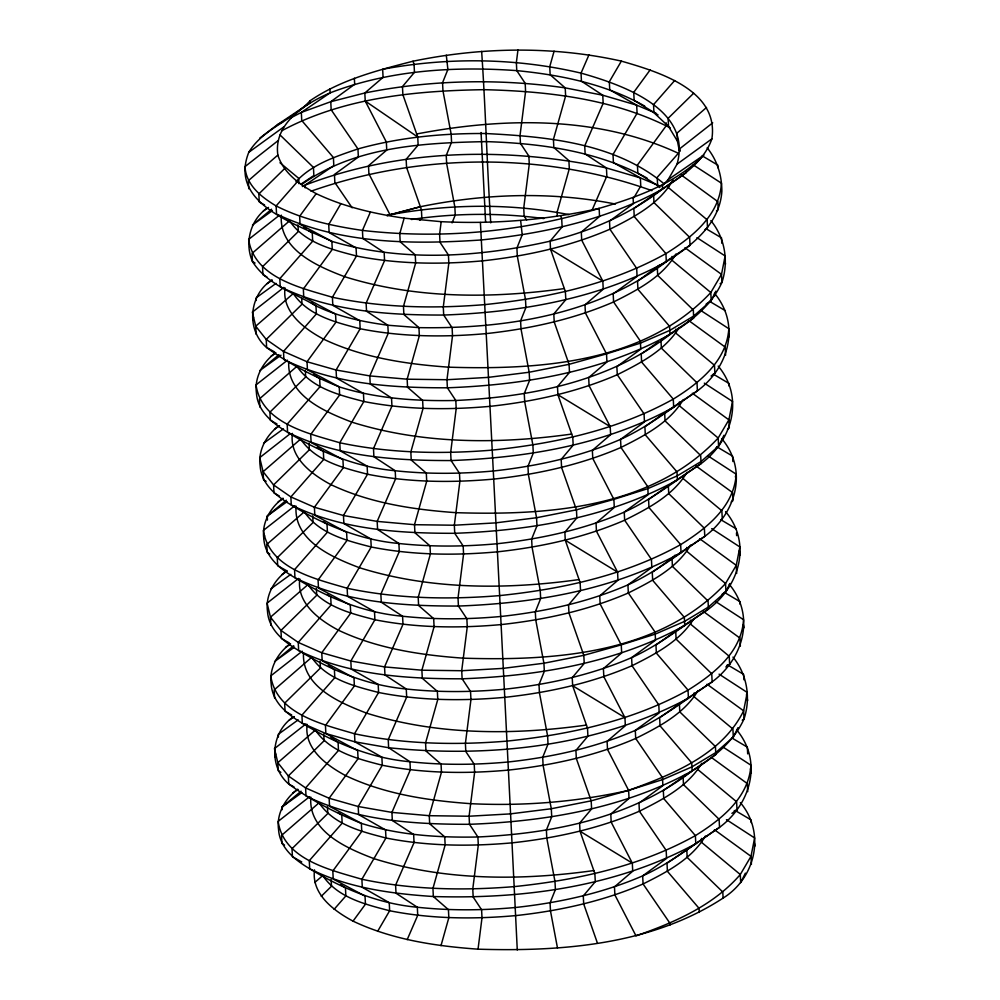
<?xml version="1.0" encoding="UTF-8"?>
<svg xmlns="http://www.w3.org/2000/svg" width="1000" height="1000" viewBox="0 0 1000 1000"><rect width="100%" height="100%" fill="white"/><g stroke="black" fill="none" stroke-linecap="round" stroke-linejoin="round"><path stroke-width="1.5" d="M711.875 138.875C719.362 89.738 657.75 71.675 621.362 61.112C552.987 45.825 481.438 47.038 412.987 61.225L410.55 61.85C375.737 70.812 340.112 80.2 310.075 100.75C291.913 120.838 263.038 128.6 248.787 152.312C228.075 204.013 297.613 224.5 331.863 241.363C402.688 262.362 478.837 257.275 550.125 241.163C590.588 231.188 629.538 214.6 662.638 188.95C682.2 176.012 703.775 162.1 711.875 138.875L677.062 164.137L668.15 179.638L661.9 186.025M668.15 179.638L703.838 155.113C675.625 183.575 636.788 197.338 599.138 208.375C547.388 219.975 494.15 224.25 441.188 221.675L439.6 234.225L440.012 242.3L448.425 254.988L448.837 263.075L443.288 306.975L443.7 315.05L452.113 327.738L452.512 335.825L446.975 379.725L447.388 387.8L455.8 400.487L456.2 408.575L450.662 452.475L451.062 460.55L459.475 473.237L459.888 481.325L454.338 525.225L454.75 533.3L463.162 545.988L463.575 554.075L458.025 597.975L458.438 606.05L466.85 618.737L467.262 626.825L461.712 670.725L462.125 678.8L470.538 691.488L470.95 699.575L465.4 743.475L465.812 751.55L474.225 764.237L474.625 772.325L469.087 816.225L469.5 824.3L477.9 836.988L478.312 845.075L472.775 888.975L473.175 897.05L481.587 909.737L482 917.825L478.038 949.175C435.35 946.1 392.05 939.663 353.038 921.137C334.038 910.95 311.262 894.325 314.513 869.887M517.95 50L516.362 62.538L516.775 70.625L525.188 83.312L525.588 91.4L520.05 135.287L520.45 143.375L528.862 156.062L529.275 164.137L523.737 208.038L524.138 216.125L526.663 219.925M677.062 164.137C692.663 108.9 621.525 84.575 581.038 73.125C516.163 57.8 448.113 57.088 382.663 69.262L383.075 77.337L364.825 92.987L330.763 101.713L301.337 112.413L290.7 117.888M710.85 220.6C725 237.7 728.888 261.462 721.925 282.425C711.462 305.525 691 321.362 670 334.45C609.275 381.488 530.887 396.9 455.8 400.487C416.587 401.262 376.838 398.738 339.237 386.863C313.725 376.463 288.875 363.862 266.625 347.512C245.712 329.8 249.013 294.65 271.8 280.075M275.487 352.825C263.062 361.925 254.213 377.262 256.438 392.987C257.55 411.45 272.9 423.525 287.587 432.262C320.462 452.337 356.55 467.287 395.213 470.737C427.95 474.263 460.938 473.963 493.713 470.962C537.163 466.2 580.325 456.788 620.55 439.375C648.337 426.825 672.175 407.65 697.412 390.863C728.713 367.675 740.938 324.95 714.538 293.35L714.675 296.038M286.55 571.075C274.113 580.175 265.275 595.513 267.488 611.237C268.6 629.7 283.95 641.775 298.65 650.512C331.512 670.588 367.6 685.537 406.262 688.988C439 692.513 472 692.212 504.762 689.212C548.212 684.45 591.388 675.037 631.613 657.625C659.388 645.075 683.238 625.9 708.462 609.113C739.762 585.925 751.988 543.2 725.588 511.6M290.225 643.825C277.8 652.925 268.95 668.263 271.175 683.988C272.288 702.45 287.638 714.525 302.325 723.263C335.2 743.337 371.287 758.288 409.95 761.737C442.688 765.263 475.688 764.963 508.45 761.963C551.9 757.2 595.062 747.788 635.3 730.375C663.075 717.825 686.912 698.65 712.15 681.862C743.45 658.675 755.675 615.95 729.275 584.35M732.962 657.1C747.1 674.2 750.987 697.962 744.038 718.925C733.575 742.025 713.112 757.862 692.113 770.95C631.388 817.975 553 833.4 477.9 836.988C438.7 837.763 398.95 835.238 361.35 823.363C335.838 812.962 310.988 800.362 288.738 784.013C267.825 766.3 271.125 731.15 293.913 716.575M297.6 789.325C285.175 798.425 276.325 813.75 278.55 829.488C279.65 847.95 295.012 860.025 309.7 868.763C342.575 888.838 378.663 903.787 417.325 907.237C450.062 910.763 483.05 910.462 515.825 907.463C559.275 902.7 602.438 893.288 642.663 875.875C670.45 863.325 694.287 844.15 719.525 827.362C750.825 804.175 763.05 761.45 736.65 729.85M478.038 949.175C561.65 951.725 651.2 944.987 723.1 898.088C755.888 877.775 765.825 832.625 740.337 802.6M252.75 320.238L253.512 317.362M278 426.475C266.225 435.637 257.95 450.513 260.125 465.737C261.225 484.2 276.588 496.275 291.275 505.012C324.15 525.087 360.238 540.037 398.9 543.488C431.637 547.013 464.625 546.712 497.4 543.713C540.837 538.95 584.012 529.538 624.237 512.125C652.025 499.575 675.863 480.4 701.1 463.612C732.4 440.425 744.613 397.7 718.225 366.1M282.863 498.325C270.438 507.425 261.588 522.762 263.8 538.488C264.913 556.95 280.275 569.025 294.962 577.762C327.837 597.837 363.925 612.788 402.575 616.237C435.312 619.763 468.312 619.462 501.075 616.462C544.525 611.7 587.7 602.288 627.925 584.875C655.7 572.325 679.55 553.15 704.788 536.362C736.087 513.175 748.3 470.45 721.9 438.85M263.8 538.488L264.575 535.612M274.862 756.737L275.625 753.863M441.188 221.675L404.137 218.175L399.775 233.7L400.188 241.775L415.25 254.887L415.662 262.975L403.462 306.45L403.875 314.525L418.938 327.638C504.825 329.062 596.35 315.1 666.325 261.7C691.912 245.8 719.788 223.837 721.862 191.3C721.875 175.475 717.225 160.212 707.163 147.85M554.1 51.15L549.738 66.688L550.15 74.763L565.212 87.875L602.762 95.213L636.675 105.15L656.188 113.35M440.988 945.675L448.825 917.725L448.425 909.638L433.35 896.525C391.125 893.688 347.95 888.012 309.7 868.763L309.288 860.675L342.163 823.175L341.763 815.1L338.162 812.675M452.062 222.9L455.25 214.95L454.837 206.863L446.65 163.538L446.238 155.463L451.562 142.2L451.163 134.113L442.962 90.787L442.562 82.713L447.887 69.45L446.3 55.175M404.137 218.175C373.938 213.65 343.862 206.887 316.188 193.637C300.125 184.75 283.637 173.438 277.85 155.062C273.35 123.663 305.15 103.55 330.125 92.863C389.3 70.1 454.038 66.162 516.775 70.625C560.975 74.975 605.7 84.05 644.75 106.1M370.337 212.15L362.438 230.413L362.85 238.487L384.15 252.488L384.562 260.562L366.125 303.163L366.538 311.238L387.837 325.238L418.938 327.638L419.35 335.725L407.15 379.2L407.562 387.275L422.625 400.387L423.038 408.475L410.838 451.95L411.238 460.025L426.312 473.137L426.712 481.225L414.513 524.7L414.925 532.775L429.988 545.887L430.4 553.975L418.2 597.45L418.612 605.525L433.675 618.638L434.087 626.725L421.887 670.2L422.3 678.275L437.362 691.388L437.775 699.475L425.575 742.95L425.988 751.025L441.05 764.137L441.463 772.225L429.263 815.7L429.675 823.775L444.738 836.888L445.15 844.975L432.95 888.45L433.35 896.525C523.013 899.25 616.025 886.9 695.8 843.7L695.387 835.612L663.737 798.587L663.325 790.5L715.837 754.613L715.425 746.525L679.8 711.888L679.388 703.8L659.638 717.75L660.05 725.837L691.712 762.862L692.113 770.95C624.3 808.238 546.05 821.462 469.5 824.3C414.137 824.4 356.5 820.825 306.012 796.012L305.6 787.925L338.488 750.425L338.075 742.35L330.887 737.513M588.95 54.875L581.038 73.125L581.45 81.213L602.762 95.213L603.162 103.287L584.725 145.875L585.138 153.963L606.438 167.963L640.362 177.9L659.875 186.1M592.062 210.2L606.85 176.038L606.438 167.963C507.2 146.838 400.475 148.562 305.012 185.162L302.362 186.537M407.188 939.65L417.725 915.312L417.325 907.237L396.012 893.238L395.6 885.15L414.05 842.562L413.638 834.488L392.325 820.487L391.925 812.4L410.363 769.812L409.95 761.737L388.638 747.738L354.925 741.838L325.863 733.575L302.325 723.263L301.925 715.175L334.8 677.675L334.387 669.6L328.4 665.575M715.9 291.137L711.213 300.613L693.625 316.087L669.8 330.4L640.462 343.125L606.512 353.875L569.075 364.338L529.188 372.238L488.075 377.4L446.975 379.725L407.15 379.2L369.812 375.913L336.087 370.012L307.025 361.75L283.5 351.425L266.225 339.438L255.725 326.188L252.338 312.15L283.8 287.438M723.938 435.288L718.587 446.112L700.987 461.587L677.175 475.9L647.837 488.625L613.888 499.375L576.45 509.837L536.562 517.737L495.438 522.9L454.338 525.225L414.513 524.7L377.175 521.4L343.462 515.513L314.4 507.25L290.863 496.925L273.587 484.938L263.1 471.688L259.713 457.65L289.962 433.888M729.975 583.488L725.95 591.613L708.363 607.087L684.538 621.4L655.212 634.125L621.25 644.875L583.812 655.337L543.925 663.238L502.812 668.4L461.712 670.725L421.887 670.2L384.55 666.9L350.838 661.012L321.763 652.75L298.238 642.425L280.963 630.438L270.475 617.188L267.087 603.15L298.55 578.438M305.912 723.938L274.45 748.65L277.838 762.688L288.337 775.938L305.6 787.925L329.137 798.25L358.2 806.513L391.925 812.4L429.263 815.7L469.087 816.225L510.188 813.9L551.3 808.737L591.188 800.837L628.625 790.375L662.575 779.625L691.912 766.9L715.738 752.588L733.325 737.113L738.012 727.638M745.387 873.138L740.7 882.613L740.288 874.525L751 856.338L754.625 837.962L726.438 819.65M673.012 179.975C659.575 203.962 633.638 217.325 609.913 229.213C569.675 246.612 526.512 256.038 483.062 260.8C440.9 264.625 398.125 264.275 356.488 255.987C332.225 249.688 304.413 242.925 289.575 220.812L252.037 253.438L252.45 261.525C266.762 284.3 293.888 292.8 315.963 305.85C338.45 316.887 363.175 321.887 387.837 325.238L388.25 333.312L369.812 375.913L370.213 383.988L391.525 397.987L391.938 406.062L373.488 448.65L373.9 456.737L395.213 470.737L395.613 478.812L377.175 521.4L377.587 529.487L398.9 543.488L399.3 551.562L380.863 594.15L381.275 602.238L402.575 616.237L402.987 624.312L384.55 666.9L384.963 674.987L406.262 688.988L406.675 697.062L388.237 739.65L388.638 747.738C490.15 758.162 597.375 746.637 688.438 698.2L688.025 690.113L656.363 653.088L655.95 645L674.463 631.925M675.95 254.013C662.275 277.225 636.925 290.275 613.587 301.962C573.362 319.363 530.2 328.787 486.75 333.55C444.588 337.375 401.812 337.025 360.163 328.738C335.9 322.438 308.1 315.675 293.263 293.562L255.725 326.188L256.137 334.275M678.9 328.05C664.912 350.438 640.238 363.263 617.275 374.712C577.05 392.113 533.875 401.538 490.438 406.3C448.263 410.125 405.487 409.775 363.85 401.488C339.588 395.188 311.788 388.425 296.95 366.312L259.413 398.938L259.825 407.025M683.325 399.513C669.65 422.725 644.287 435.775 620.962 447.463C580.737 464.862 537.562 474.288 494.125 479.05C451.95 482.875 409.175 482.525 367.537 474.237C343.275 467.938 315.462 461.175 300.637 439.062L263.1 471.688L263.512 479.775L266.112 481.312M687.013 472.262C673.325 495.475 647.975 508.525 624.65 520.212C584.425 537.612 541.25 547.038 497.8 551.8C455.637 555.625 412.863 555.275 371.225 546.987C346.962 540.688 319.15 533.925 304.325 511.812L266.788 544.438L267.188 552.525L269.8 554.062M690.7 545.013C677.013 568.225 651.663 581.275 628.337 592.962C588.112 610.363 544.938 619.788 501.488 624.55C459.325 628.375 416.55 628.025 374.913 619.738C350.65 613.438 322.837 606.675 308.012 584.562L270.475 617.188L270.875 625.275M693.637 619.05C679.663 641.438 654.975 654.262 632.013 665.713C591.788 683.112 548.625 692.537 505.175 697.3C463.013 701.125 420.238 700.775 378.587 692.487C354.325 686.188 326.525 679.425 311.688 657.312L274.15 689.938L274.562 698.012M698.062 690.512C684.388 713.725 659.025 726.775 635.7 738.462C595.475 755.863 552.312 765.288 508.862 770.05C466.7 773.875 423.913 773.525 382.275 765.238C358.013 758.938 330.213 752.175 315.375 730.062L277.838 762.688L278.25 770.763L280.85 772.312M701.75 763.263C688.075 786.475 662.712 799.525 639.388 811.213C599.163 828.612 555.988 838.037 512.55 842.8C470.375 846.625 427.6 846.275 385.962 837.987C361.7 831.688 333.888 824.925 319.062 802.812L281.525 835.438L281.938 843.512L284.538 845.062M705.438 836.012C691.762 859.225 666.4 872.275 643.075 883.962C602.85 901.363 559.675 910.788 516.237 915.55C474.062 919.375 431.287 919.025 389.65 910.738C365.387 904.438 337.575 897.675 322.75 875.562L314.7 882.55M340.763 203.875L328.725 224.513L329.125 232.587L356.075 247.9L356.488 255.987L332.4 297.262L332.812 305.338L359.762 320.65L360.163 328.738L336.087 370.012L336.5 378.088L363.438 393.4L363.85 401.488L339.775 442.762L340.188 450.838L367.125 466.15L367.537 474.237L343.462 515.513L343.875 523.587L370.812 538.9L371.225 546.987L347.15 588.263L347.55 596.337L374.5 611.65L374.913 619.738L350.838 661.012L351.238 669.087L378.188 684.4L378.587 692.487L354.513 733.763L354.925 741.838L381.875 757.15L382.275 765.238L358.2 806.513L358.612 814.587L385.55 829.9L385.962 837.987L361.887 879.262L362.3 887.337L389.237 902.65L389.65 910.738L377.612 931.375M621.362 61.112L609.325 81.75L609.738 89.838L636.675 105.15L637.087 113.225L613.013 154.5L613.425 162.587L640.362 177.9L640.775 185.975L634 197.587M316.188 193.637L299.65 216.25L300.062 224.325L331.863 241.363L332.275 249.438L303.337 289L303.75 297.075L335.55 314.113L335.962 322.188L307.025 361.75L307.438 369.825L339.237 386.863L339.65 394.938L310.712 434.5L311.112 442.575L342.925 459.613L343.338 467.688L314.4 507.25L314.8 515.325L346.613 532.362L347.013 540.438L318.075 580L318.488 588.075L350.288 605.112L350.7 613.188L321.763 652.75L322.175 660.825L353.975 677.862L354.387 685.938L325.45 725.5L325.863 733.575L357.663 750.612L358.075 758.688L329.137 798.25L329.55 806.325L361.35 823.363L361.763 831.438L332.825 871L333.225 879.075L365.037 896.1L365.45 904.188L353.038 921.137M650.275 69.737L633.737 92.338L634.15 100.425L658.062 114.925M266.938 208.225C250.25 220.162 244.387 242.738 252.45 261.525L255.062 263.062M295.95 181.75C312.038 164.125 335.95 156.463 357.95 148.938C399.438 137.325 442.625 133.2 485.613 133.525C546.975 136.625 614.963 142.9 663.95 183.713M419.825 220.2L421.825 217.825L421.413 209.75L406.562 167.4L406.15 159.312L418.137 145.075L417.738 137L402.875 94.65L402.463 86.562L414.462 72.325L414.05 64.25L412.987 61.225M297.262 181.825L276.125 205.925L276.537 214.013C339.825 244.25 412.512 244.587 481.112 239.975C543.837 233.5 607.087 219.862 662.638 188.95L662.425 184.9M674.663 80.538L653.538 104.637L653.938 112.725L668.525 126.425L677.45 141.175L679.375 150.975M334.113 909.325L345.85 895.925L345.45 887.85L340.65 884.625M659.35 265.175L637.525 281.25L637.938 289.337L669.6 326.362L670 334.45C602.188 371.737 523.938 384.963 447.388 387.8C392.025 387.9 334.387 384.325 283.9 359.513L283.5 351.425L316.375 313.925L315.963 305.85L311.163 302.625M675.138 555.1L672.013 558.3L652.262 572.25L652.675 580.337L684.338 617.362L684.75 625.45C616.925 662.738 538.675 675.962 462.125 678.8C406.763 678.9 349.137 675.325 298.65 650.512L298.238 642.425L331.112 604.925L330.7 596.85L327.113 594.425M685.15 774.412L683.075 776.55L683.487 784.638L719.112 819.275L719.525 827.362L667.013 863.25L667.412 871.338L699.075 908.363L699.287 912.4M284.4 168.812L258.85 193.938L259.262 202.013L264.587 204.975M693.662 93.225L668.112 118.338L668.525 126.425M321.25 896.312L331.475 886.275L331.138 879.538M277.85 155.062L248.363 180.688L248.762 188.775M706.538 107.463L677.05 133.088L677.45 141.175M271.6 209.2L252.475 225.062L272.375 210.625M278.975 354.7L259.85 370.562L280.988 355.213M267.425 520.1L267.225 516.062L286.35 500.2M293.712 645.7L274.587 661.562L294.488 647.125M282.1 809.75L281.962 807.062L301.087 791.2M277.65 140.988L244.975 166.65C246.075 185.113 261.438 197.188 276.125 205.925C303.038 219.65 332.75 226.05 362.438 230.413C441.725 239.513 522.9 231.975 599.138 208.375L599.55 216.462L581.3 232.1L581.712 240.188L602.825 281.125L603.237 289.212L584.987 304.85L585.4 312.938L606.512 353.875L606.925 361.962L588.675 377.6L589.087 385.688L610.2 426.625L610.612 434.712L592.362 450.35L592.775 458.438L613.888 499.375L614.288 507.463L596.05 523.1L596.45 531.188L617.575 572.125L617.975 580.212L599.738 595.85L600.138 603.938L621.25 644.875L621.663 652.962L603.413 668.6L603.825 676.688L624.938 717.625L625.35 725.713L607.1 741.35L607.513 749.438L628.625 790.375L629.038 798.462L610.788 814.1L611.2 822.188L632.312 863.125L632.725 871.213L614.475 886.85L614.888 894.938L636 935.875C674.188 922.55 713.225 905.763 740.288 874.525L701.725 842.463L701.513 838.425M278.913 215.637L248.65 239.4C254.275 277.913 301.262 287.962 332.4 297.262C382.3 307.812 433.688 308.75 484.387 304.65C547.112 298.163 610.363 284.538 665.913 253.612C691.513 237.712 719.375 215.75 721.45 183.212L693.275 164.9M287.488 360.188L256.025 384.9C261.65 423.413 308.625 433.462 339.775 442.762C389.675 453.312 441.062 454.25 491.75 450.15C554.487 443.663 617.737 430.037 673.275 399.113C698.875 383.212 726.75 361.25 728.825 328.713L700.65 310.4M712.725 122.825L680.062 148.488L680.188 151.188M294.862 505.688L263.4 530.4C269.012 568.913 316 578.962 347.15 588.263C397.05 598.812 448.438 599.75 499.125 595.65C561.85 589.163 625.1 575.538 680.65 544.612C706.25 528.713 734.112 506.75 736.2 474.212L708.012 455.9M302.238 651.188L270.763 675.9C276.388 714.412 323.375 724.463 354.513 733.763C404.412 744.312 455.8 745.25 506.5 741.15C569.225 734.663 632.475 721.038 688.025 690.113C713.625 674.212 741.488 652.25 743.562 619.712L715.387 601.4M309.6 796.688L278.137 821.4C283.762 859.912 330.737 869.963 361.887 879.262C411.788 889.812 463.175 890.75 513.862 886.65C576.6 880.163 639.85 866.538 695.387 835.612C720.987 819.712 748.863 797.75 750.938 765.212L722.763 746.9M259.713 138.175L277.4 124.712L310.175 102.775L310.075 100.75M301.562 184.587C354.212 146.537 423.225 142.838 486.025 141.613C541.213 143.338 598.1 151.137 647.113 178.137M248.787 152.312L283.612 127.037M276.062 283.375L256.163 297.812L256.3 300.5M263.538 443.312L283.438 428.875M267.225 516.062L287.113 501.625M716.462 210.975L718.238 209.675L717.837 201.6L681.25 174.975M270.9 588.812L290.8 574.375M720.138 283.725L721.925 282.425L721.513 274.35L725.138 255.963L696.963 237.65M298.175 719.875L278.275 734.312L278.412 737M727.513 429.225L729.3 427.925L728.888 419.85L732.513 401.463L704.325 383.15M281.962 807.062L301.863 792.625M731.2 501.975L732.987 500.675L732.575 492.6L695.987 465.975M742.25 720.225L744.038 718.925L743.625 710.837L747.25 692.463L719.075 674.15M686.25 170.588L686.35 172.613L633.837 208.5L634.25 216.588L665.913 253.612L666.325 261.7C598.5 298.988 520.25 312.213 443.7 315.05C388.338 315.15 330.7 311.575 280.212 286.762L279.812 278.675L312.688 241.175L312.275 233.1L308.688 230.688M658.487 341.8L641.213 354L641.625 362.088L673.275 399.113L673.688 407.2C605.875 444.487 527.625 457.713 451.062 460.55C395.712 460.65 338.075 457.075 287.587 432.262L287.175 424.175L320.05 386.675L319.65 378.6L313.65 374.575M263.4 210.925L268.5 207.413M267.087 283.675L272.188 280.163M270.775 356.413L275.875 352.912M274.462 429.162L279.562 425.662M278.137 501.912L283.238 498.413M704.975 229.613L707.525 227.862L707.113 219.775L668.55 187.712L668.413 185.025M281.825 574.663L286.925 571.163M706.112 304.113L711.213 300.613L710.8 292.525L721.513 274.35L684.938 247.725M285.512 647.412L290.613 643.913M711.075 375.988L714.9 373.363L714.488 365.275L675.925 333.212L675.725 329.175M289.2 720.163L294.3 716.663M716.038 447.863L718.587 446.112L718.175 438.025L728.888 419.85L692.312 393.225M292.887 792.913L297.987 789.412M722.125 594.237L725.95 591.613L725.537 583.525L736.263 565.337L739.875 546.962L711.7 528.65M725.812 666.988L729.638 664.362L729.225 656.275L690.662 624.212L690.462 620.175M731.912 813.363L737.013 809.862L736.6 801.775L698.037 769.712L697.9 767.025M301.25 183.962L313.863 175.525L313.45 167.438L280.038 134.963M665.9 411.95L697.412 390.863L697 382.775L661.375 348.137L660.962 340.05L693.725 318.113L693.312 310.025L657.688 275.387L657.275 267.3L690.037 245.362L689.625 237.275L654 202.638L653.587 194.55M672.113 483.013L701.1 463.612L700.688 455.525L665.05 420.887L664.65 412.8L644.9 426.75L645.3 434.837L676.963 471.863L677.375 479.95C609.562 517.238 531.312 530.462 454.75 533.3C399.4 533.4 341.763 529.825 291.275 505.012L290.863 496.925L323.738 459.425L323.338 451.35L317.337 447.325M680.65 702.95L712.15 681.862L711.737 673.775L676.112 639.138L675.7 631.05L708.462 609.113L708.062 601.025L672.425 566.388L672.013 558.3L704.788 536.362L704.375 528.275L668.737 493.638L668.325 485.55L648.575 499.5L648.988 507.587L680.65 544.612L681.062 552.7C613.25 589.987 535 603.212 458.438 606.05C403.088 606.15 345.45 602.575 294.962 577.762L294.55 569.675L327.425 532.175L327.013 524.1L323.425 521.688M277.4 124.712L282.725 121.988M281.8 130.75C343.462 97.562 415.387 90.725 484.288 89.675C547.675 91.263 613.175 98.688 670.312 127.925M311.038 191.213C419.288 152.975 543.725 151.8 651.925 190.662M726.825 665.312L729.638 664.362M734.188 810.812L737.013 809.862M387.05 215.7L420.363 206.725C484.387 193.612 551.213 191.238 615.475 204.062M420.363 206.725L387.038 215.487M416.675 133.975C502.962 117.425 597.175 115.5 678.35 153.287L657.212 177.387L657.625 185.475L659.875 187.587M411.362 219.5C455.163 213 499.975 212.688 543.862 218.575M564.325 288.562C491.337 298.725 415.325 298.888 344.438 276.625C317.562 266.375 278.65 249.762 281.35 215.138M571.7 434.062C498.7 444.225 422.688 444.387 351.812 422.125C325.4 411.9 287.025 395.95 288.738 362.05M579.075 579.562C506.075 589.725 430.062 589.888 359.188 567.625C332.3 557.375 293.387 540.763 296.087 506.138M586.438 725.062C513.45 735.225 437.438 735.387 366.55 713.125C340.15 702.9 301.762 686.95 303.488 653.05M593.812 870.562C520.812 880.725 444.8 880.888 373.925 858.625C347.05 848.375 308.125 831.762 310.837 797.138M569.038 214.638C510.125 203.075 448.988 203.912 390.025 214.762L368.913 173.825L368.512 165.738L386.75 150.087L386.35 142.012L365.238 101.075L364.825 92.987C430.7 79.8 498.738 78.412 565.212 87.875L565.625 95.962L553.425 139.438L553.837 147.513L568.9 160.625L569.312 168.713L557.112 212.188L557.312 216.225M266.938 276.988L262.938 274.762L262.538 266.688L298.312 231.525L297.962 224.788M274.625 351.95L266.625 347.512L266.225 339.438L301.988 304.275L301.65 297.538M276.975 423.963L270.312 420.262L269.9 412.188L305.675 377.025L305.338 370.288M279.325 495.975L274 493.013L273.587 484.938L309.363 449.775L309.025 443.038M287.013 570.938L277.688 565.763L277.275 557.688L313.05 522.525L312.712 515.788M289.363 642.95L281.375 638.513L280.963 630.438L316.737 595.275L316.388 588.538M291.712 714.963L285.05 711.263L284.65 703.188L320.425 668.025L320.075 661.287M294.075 786.975L288.738 784.013L288.337 775.938L324.1 740.775L323.762 734.038M301.75 861.938L292.425 856.762L292.013 848.688L327.788 813.525L327.45 806.787M702.225 155.863L717.862 165.138L718 167.825M705.9 228.612L721.55 237.887L721.825 243.275M709.587 301.363L725.238 310.637M713.275 374.113L728.913 383.387L729.05 386.075M716.963 446.863L732.6 456.138L732.875 461.525M720.65 519.612L736.287 528.888M724.338 592.362L739.975 601.638L740.113 604.325M728.012 665.113L743.662 674.388L743.925 679.775M731.7 737.862L747.337 747.138L747.688 753.875M735.387 810.612L751.025 819.887L751.162 822.575M560.638 215.812L561.7 218.837L562.112 226.925L550.125 241.163L550.538 249.237L602.825 281.125M550.538 249.237L565.388 291.588L565.8 299.675L553.812 313.913L554.212 321.987L569.075 364.338L569.487 372.425L557.5 386.662L557.9 394.738L610.2 426.625M557.9 394.738L572.762 437.088L573.175 445.175L561.175 459.412L561.587 467.488L576.45 509.837L576.85 517.925L564.862 532.163L565.275 540.237L617.575 572.125M565.275 540.237L580.125 582.587L580.538 590.675L568.55 604.913L568.962 612.987L583.812 655.337L584.225 663.425L572.238 677.663L572.65 685.738L624.938 717.625M572.65 685.738L587.5 728.088L587.913 736.175L575.925 750.413L576.325 758.487L591.188 800.837L591.6 808.925L579.6 823.162L580.013 831.237L632.312 863.125M657.625 185.475L637.837 173.175L637.425 165.087L666.363 125.538L666.225 122.837M303.888 227.463L306.288 229.075M365.238 101.075L417.738 137M688.625 320.475L725.2 347.1L725.612 355.175M699.675 538.725L736.263 565.337L736.675 573.425M703.363 611.475L739.95 638.088L740.35 646.175M707.05 684.225L743.625 710.837C721.762 754.963 672.25 774.513 628.625 790.375C576.875 801.975 523.625 806.25 470.675 803.675C427.975 800.6 384.675 794.163 345.675 775.638C326.662 765.45 303.888 748.825 307.15 724.388M712 757.9L747.312 783.587L747.725 791.675M714.425 829.725L751 856.338L751.413 864.425M279.988 162.763L298.688 178.312L298.962 183.7M352.137 207.8L334.862 182.55L334.45 174.462L358.363 157.025L357.95 148.938L331.175 109.8L330.763 101.713L354.675 84.275L354.363 78.213M580.013 831.237L594.875 873.587L595.288 881.675L583.288 895.913L583.7 903.988L597.5 943.312M724.65 259.525L725.55 264.05M728.637 333.787L729.237 336.8M735.4 476.275L736.3 480.788M739.388 550.525L740.288 555.05M743.375 624.788L743.975 627.8M746.462 694.525L747.663 700.55M750.45 768.775L751.35 773.3M754.438 843.037L755.025 846.05M520.65 220.55L522.225 234.825L516.9 248.075L517.312 256.163L525.5 299.488L525.913 307.575L520.588 320.825L521 328.913L529.188 372.238L529.6 380.325L524.275 393.575L524.688 401.662L532.875 444.988L533.288 453.075L527.962 466.325L528.362 474.412L536.562 517.737L536.975 525.825L531.638 539.075L532.05 547.163L540.25 590.487L540.65 598.575L535.325 611.825L535.737 619.913L543.925 663.238L544.338 671.325L539.012 684.575L539.425 692.663L547.612 735.987L548.025 744.075L542.7 757.325L543.112 765.413L551.3 808.737L551.712 816.825L546.388 830.075L546.8 838.162L554.987 881.488L555.4 889.575L550.075 902.825L550.475 910.913L557.5 948.05M490.737 222.85C487.038 165.738 485.538 108.475 481.637 51.375M736.488 532.925L736.625 535.625M722.262 518.862L721.862 510.775L683.3 478.713L683.162 476.025M733.325 737.113L732.913 729.025L694.35 696.963L694.15 692.925M723.1 898.088L722.8 892.025L687.163 857.387L686.762 849.3M672.038 256.425L672.237 260.462L710.8 292.525C644.55 363.188 539.587 370 448.562 367.175C405.863 364.1 362.562 357.663 323.562 339.137C304.55 328.95 281.775 312.325 285.038 287.887M679.4 401.925L679.613 405.962L718.175 438.025C651.912 508.688 546.95 515.5 455.925 512.675C413.237 509.6 369.938 503.162 330.925 484.637C311.925 474.45 289.15 457.825 292.413 433.387M686.775 547.425L686.975 551.462L725.537 583.525C659.287 654.188 554.325 661 463.3 658.175C420.6 655.1 377.312 648.662 338.3 630.138C319.288 619.95 296.512 603.325 299.775 578.888M633.1 197.625L633.4 203.688L609.5 221.125L609.913 229.213L636.675 268.363L637.087 276.438L613.188 293.875L613.587 301.962L640.362 341.112L640.775 349.188L616.862 366.625L617.275 374.712L644.05 413.862L644.463 421.938L620.55 439.375L620.962 447.463L647.738 486.613L648.15 494.688L624.237 512.125L624.65 520.212L651.425 559.362L651.825 567.438L627.925 584.875L628.337 592.962L655.1 632.112L655.512 640.188L631.613 657.625L632.013 665.713L658.787 704.862L659.2 712.938L635.3 730.375L635.7 738.462L662.475 777.613L662.887 785.688L638.975 803.125L639.388 811.213L666.162 850.362L666.575 858.438L642.663 875.875L643.075 883.962L669.85 923.112L669.95 925.125M481.062 132.5L485.613 222.275M329.925 88.825L330.125 92.863L301.337 112.413L301.737 120.5L333.4 157.525L333.812 165.613L305.012 185.162L305.15 187.862M517.275 950C505.412 707.475 493.125 464.975 480.412 222.5"/></g></svg>
